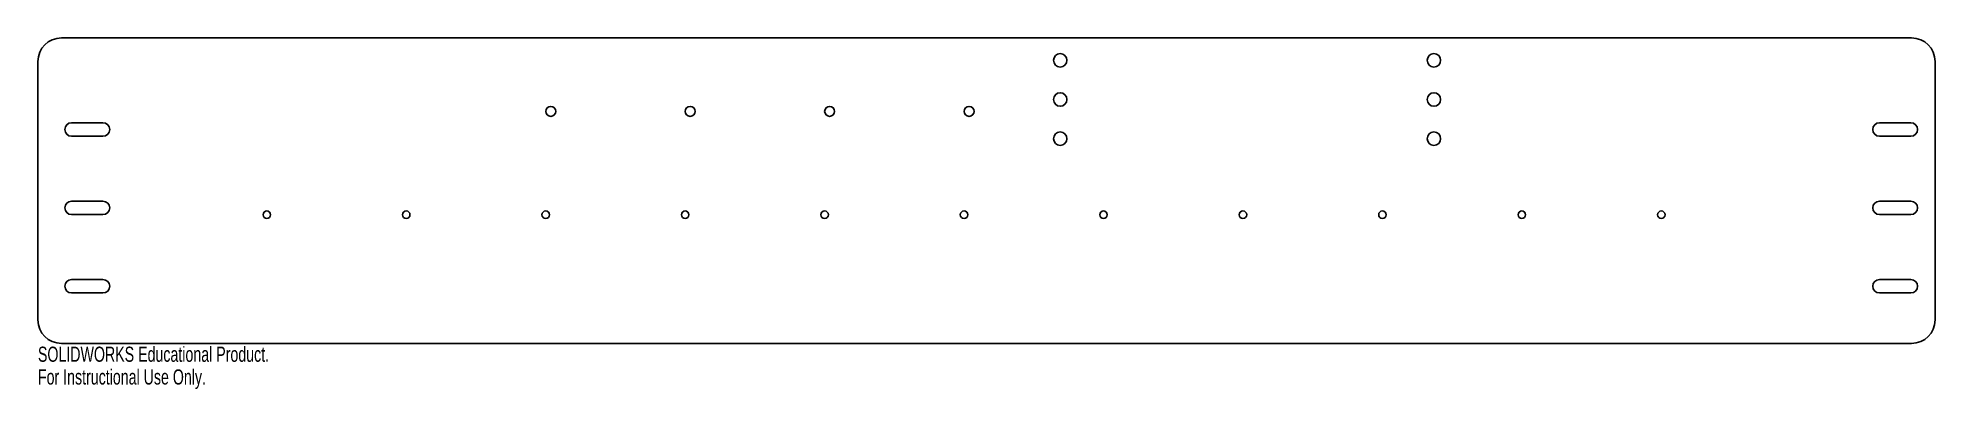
# Model space of a CAD drawing. Header units: millimetres. Extents: x -1067 to -463, y 1001 to 1113.
import ezdxf

# ---------------------------------------------------------------- set-up
doc = ezdxf.new("R2010")
doc.units = ezdxf.units.MM
doc.styles.add('SLDTEXTSTYLE0', font='TXT', dxfattribs={"width": 0.7})

msp = doc.modelspace()

# ---------------------------------------------------------------- linework, layer by layer
at = {"color": 7, "linetype": 'Continuous', "lineweight": 25}
for p, q in [((-470.04, 1112.95), (-1059.74, 1112.95)), ((-1067.24, 1105.45), (-1067.24, 1022.97)), ((-462.54, 1022.97), (-462.54, 1105.45)), ((-1046.51, 1085.87), (-1056.51, 1085.87)), ((-470.26, 1085.87), (-480.26, 1085.87)), ((-1056.51, 1081.57), (-1046.51, 1081.57)), ((-480.26, 1081.57), (-470.26, 1081.57)), ((-1046.51, 1060.87), (-1056.51, 1060.87)), ((-470.26, 1060.87), (-480.26, 1060.87)), ((-1056.51, 1056.57), (-1046.51, 1056.57)), ((-480.26, 1056.57), (-470.26, 1056.57)), ((-1046.51, 1035.87), (-1056.51, 1035.87)), ((-470.26, 1035.87), (-480.26, 1035.87)), ((-1056.51, 1031.57), (-1046.51, 1031.57)), ((-480.26, 1031.57), (-470.26, 1031.57)), ((-1059.74, 1015.47), (-470.04, 1015.47))]:
    msp.add_line(p, q, dxfattribs=at)
for centre, radius in [((-741.39, 1105.8), 2.15), ((-622.28, 1105.8), 2.15), ((-741.39, 1093.3), 2.15), ((-622.28, 1093.3), 2.15), ((-903.79, 1089.51), 1.6), ((-859.34, 1089.51), 1.6), ((-814.89, 1089.51), 1.6), ((-770.44, 1089.51), 1.6), ((-741.39, 1080.8), 2.15), ((-622.28, 1080.8), 2.15), ((-994.29, 1056.54), 1.19), ((-949.84, 1056.54), 1.19), ((-905.39, 1056.54), 1.19), ((-860.94, 1056.54), 1.19), ((-816.49, 1056.54), 1.19), ((-772.04, 1056.54), 1.19), ((-727.59, 1056.54), 1.19), ((-683.14, 1056.54), 1.19), ((-638.69, 1056.54), 1.19), ((-594.24, 1056.54), 1.19), ((-549.79, 1056.54), 1.19)]:
    msp.add_circle(centre, radius, dxfattribs=at)
for centre, radius, start, end in [((-1059.74, 1105.45), 7.5, 90, 180), ((-470.04, 1105.45), 7.5, 360, 90), ((-1056.51, 1083.72), 2.15, 90, 270), ((-1046.51, 1083.72), 2.15, 270, 90), ((-480.26, 1083.72), 2.15, 90, 270), ((-470.26, 1083.72), 2.15, 270, 90), ((-1056.51, 1058.72), 2.15, 90, 270), ((-1046.51, 1058.72), 2.15, 270, 90), ((-480.26, 1058.72), 2.15, 90, 270), ((-470.26, 1058.72), 2.15, 270, 90), ((-1056.51, 1033.72), 2.15, 90, 270), ((-1046.51, 1033.72), 2.15, 270, 90), ((-480.26, 1033.72), 2.15, 90, 270), ((-470.26, 1033.72), 2.15, 270, 90), ((-1059.74, 1022.97), 7.5, 180, 270), ((-470.04, 1022.97), 7.5, 270, 0)]:
    msp.add_arc(centre, radius, start, end, dxfattribs=at)

# ---------------------------------------------------------------- texts
at = {"color": 7, "linetype": 'Continuous', "char_height": 4.8336, "attachment_point": 1, "style": 'SLDTEXTSTYLE0'}
for s, insert in [('SOLIDWORKS Educational Product.', (-1067.24, 1014.45)), ('For Instructional Use Only.', (-1067.24, 1007.2))]:
    msp.add_mtext(s, dxfattribs=dict(at, insert=insert))

doc.saveas('drawing.dxf')
